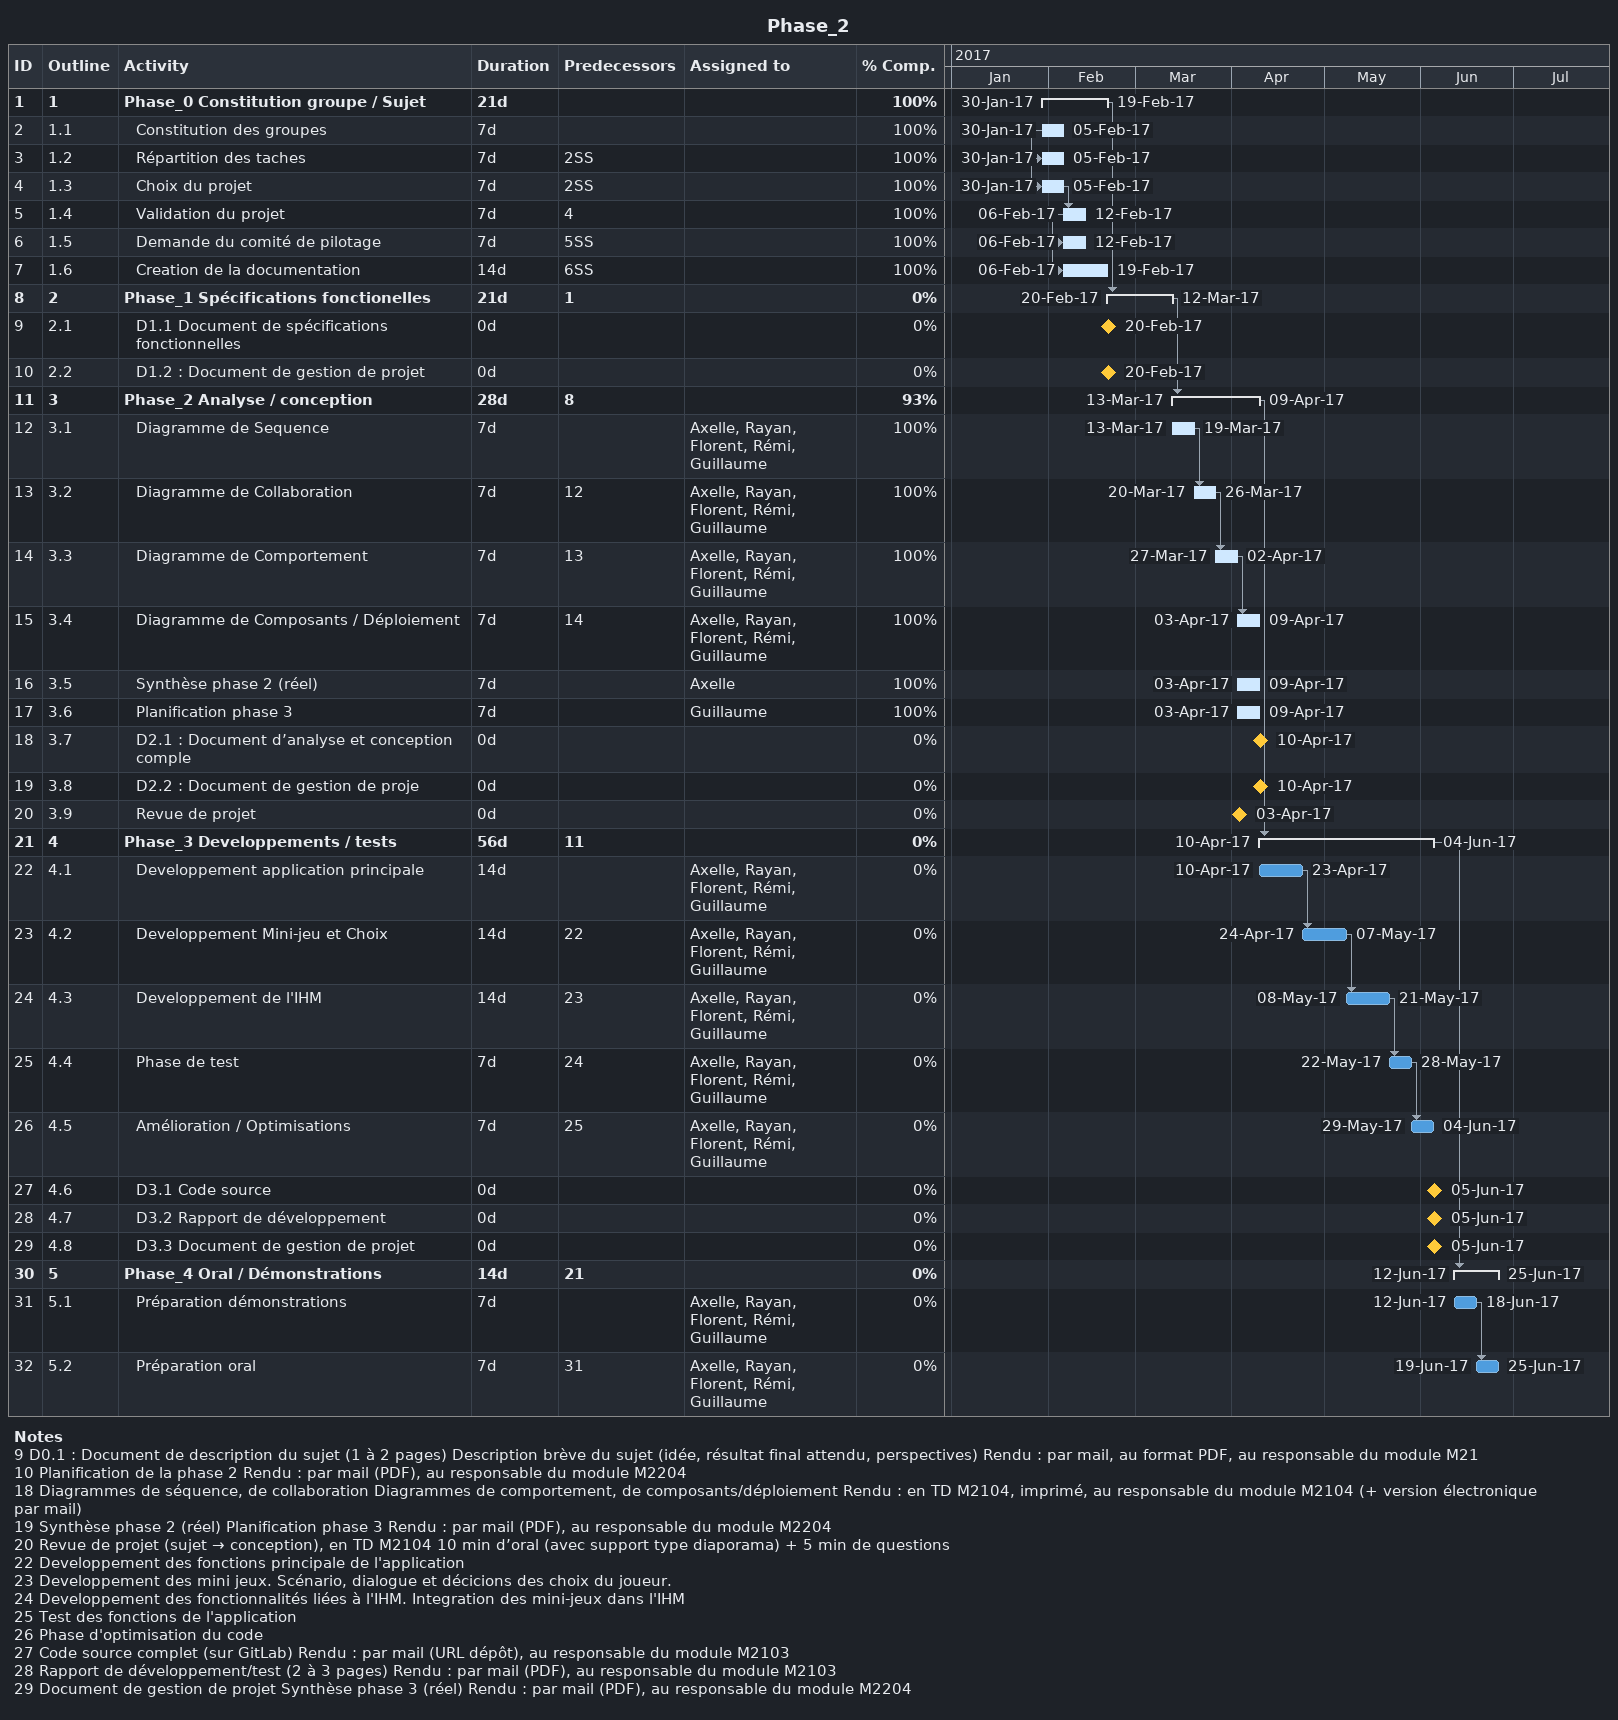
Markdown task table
Phase_2

| ID | WBS | Task | Duration | Start | Finish | Predecessors | Resources | % complete |
|---|---|---|---|---|---|---|---|---|
| 1 | 1 | **Phase_0 Constitution groupe / Sujet** | 21d | 2017-01-30 | 2017-02-19 |  |  | 100 |
| 2 | 1.1 | Constitution des groupes | 7d | 2017-01-30 | 2017-02-05 |  |  | 100 |
| 3 | 1.2 | Répartition des taches | 7d | 2017-01-30 | 2017-02-05 | 2SS |  | 100 |
| 4 | 1.3 | Choix du projet | 7d | 2017-01-30 | 2017-02-05 | 2SS |  | 100 |
| 5 | 1.4 | Validation du projet | 7d | 2017-02-06 | 2017-02-12 | 4 |  | 100 |
| 6 | 1.5 | Demande du comité de pilotage | 7d | 2017-02-06 | 2017-02-12 | 5SS |  | 100 |
| 7 | 1.6 | Creation de la documentation | 14d | 2017-02-06 | 2017-02-19 | 6SS |  | 100 |
| 8 | 2 | **Phase_1 Spécifications fonctionelles** | 21d | 2017-02-20 | 2017-03-12 | 1 |  | 0 |
| 9 | 2.1 | D1.1 Document de spécifications fonctionnelles | 0d | 2017-02-20 | 2017-02-20 |  |  | 0 |
| 10 | 2.2 | D1.2 : Document de gestion de projet | 0d | 2017-02-20 | 2017-02-20 |  |  | 0 |
| 11 | 3 | **Phase_2 Analyse / conception** | 28d | 2017-03-13 | 2017-04-09 | 8 |  | 93 |
| 12 | 3.1 | Diagramme de Sequence | 7d | 2017-03-13 | 2017-03-19 |  | Axelle, Rayan, Florent, Rémi, Guillaume | 100 |
| 13 | 3.2 | Diagramme de Collaboration | 7d | 2017-03-20 | 2017-03-26 | 12 | Axelle, Rayan, Florent, Rémi, Guillaume | 100 |
| 14 | 3.3 | Diagramme de Comportement | 7d | 2017-03-27 | 2017-04-02 | 13 | Axelle, Rayan, Florent, Rémi, Guillaume | 100 |
| 15 | 3.4 | Diagramme de Composants / Déploiement | 7d | 2017-04-03 | 2017-04-09 | 14 | Axelle, Rayan, Florent, Rémi, Guillaume | 100 |
| 16 | 3.5 | Synthèse phase 2 (réel) | 7d | 2017-04-03 | 2017-04-09 |  | Axelle | 100 |
| 17 | 3.6 | Planification phase 3 | 7d | 2017-04-03 | 2017-04-09 |  | Guillaume | 100 |
| 18 | 3.7 | D2.1 : Document d’analyse et conception comple | 0d | 2017-04-10 | 2017-04-10 |  |  | 0 |
| 19 | 3.8 | D2.2 : Document de gestion de proje | 0d | 2017-04-10 | 2017-04-10 |  |  | 0 |
| 20 | 3.9 | Revue de projet | 0d | 2017-04-03 | 2017-04-03 |  |  | 0 |
| 21 | 4 | **Phase_3 Developpements / tests** | 56d | 2017-04-10 | 2017-06-04 | 11 |  | 0 |
| 22 | 4.1 | Developpement application principale | 14d | 2017-04-10 | 2017-04-23 |  | Axelle, Rayan, Florent, Rémi, Guillaume | 0 |
| 23 | 4.2 | Developpement Mini-jeu et Choix | 14d | 2017-04-24 | 2017-05-07 | 22 | Axelle, Rayan, Florent, Rémi, Guillaume | 0 |
| 24 | 4.3 | Developpement de l'IHM | 14d | 2017-05-08 | 2017-05-21 | 23 | Axelle, Rayan, Florent, Rémi, Guillaume | 0 |
| 25 | 4.4 | Phase de test | 7d | 2017-05-22 | 2017-05-28 | 24 | Axelle, Rayan, Florent, Rémi, Guillaume | 0 |
| 26 | 4.5 | Amélioration / Optimisations | 7d | 2017-05-29 | 2017-06-04 | 25 | Axelle, Rayan, Florent, Rémi, Guillaume | 0 |
| 27 | 4.6 | D3.1 Code source | 0d | 2017-06-05 | 2017-06-05 |  |  | 0 |
| 28 | 4.7 | D3.2 Rapport de développement | 0d | 2017-06-05 | 2017-06-05 |  |  | 0 |
| 29 | 4.8 | D3.3 Document de gestion de projet | 0d | 2017-06-05 | 2017-06-05 |  |  | 0 |
| 30 | 5 | **Phase_4 Oral / Démonstrations** | 14d | 2017-06-12 | 2017-06-25 | 21 |  | 0 |
| 31 | 5.1 | Préparation démonstrations | 7d | 2017-06-12 | 2017-06-18 |  | Axelle, Rayan, Florent, Rémi, Guillaume | 0 |
| 32 | 5.2 | Préparation oral | 7d | 2017-06-19 | 2017-06-25 | 31 | Axelle, Rayan, Florent, Rémi, Guillaume | 0 |

Notes
- 9: D0.1 : Document de description du sujet (1 à 2 pages) Description brève du sujet (idée, résultat final attendu, perspectives) Rendu : par mail, au format PDF, au responsable du module M21
- 10: Planification de la phase 2 Rendu : par mail (PDF), au responsable du module M2204
- 18: Diagrammes de séquence, de collaboration Diagrammes de comportement, de composants/déploiement Rendu : en TD M2104, imprimé, au responsable du module M2104 (+ version électronique par mail)
- 19: Synthèse phase 2 (réel) Planification phase 3 Rendu : par mail (PDF), au responsable du module M2204
- 20: Revue de projet (sujet → conception), en TD M2104 10 min d’oral (avec support type diaporama) + 5 min de questions
- 22: Developpement des fonctions principale de l'application
- 23: Developpement des mini jeux. Scénario, dialogue et décicions des choix du joueur.
- 24: Developpement des fonctionnalités liées à l'IHM. Integration des mini-jeux dans l'IHM
- 25: Test des fonctions de l'application
- 26: Phase d'optimisation du code
- 27: Code source complet (sur GitLab) Rendu : par mail (URL dépôt), au responsable du module M2103
- 28: Rapport de développement/test (2 à 3 pages) Rendu : par mail (PDF), au responsable du module M2103
- 29: Document de gestion de projet Synthèse phase 3 (réel) Rendu : par mail (PDF), au responsable du module M2204
